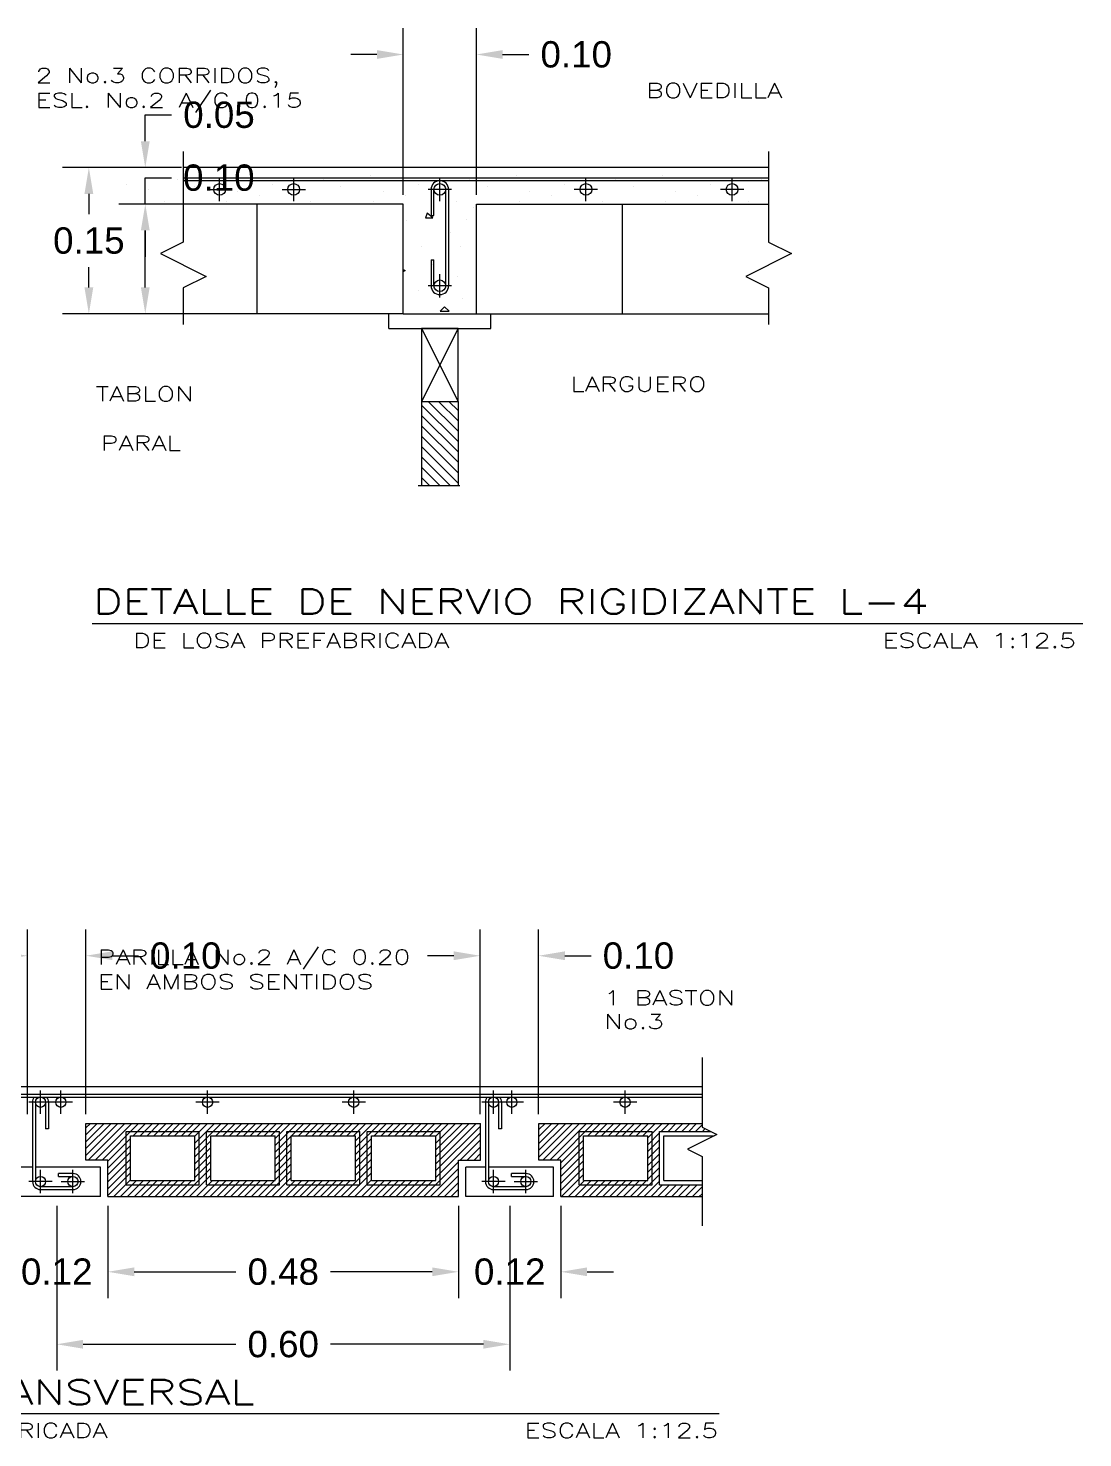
# Model space of a CAD drawing. Header units: inches. Extents: x -370 to 18, y -197 to 199.
# Drawn here: x -233.92 to -226.7, y 4.38 to 14.02 of the extents above; entities that cross this region are included whole.
import ezdxf
from ezdxf.enums import TextEntityAlignment as Align

# ---------------------------------------------------------------- set-up
doc = ezdxf.new("R2010")
doc.units = ezdxf.units.IN
doc.header["$MEASUREMENT"] = 0
doc.header["$PDMODE"] = 34
doc.header["$PDSIZE"] = 0.2
for name, color, linetype in [('ANNOBJ', 2, 'Continuous'), ('COTAS', 1, 'Continuous'), ('DETALLE', 1, 'Continuous'), ('DETALLE1', 1, 'Continuous'), ('DETALLE2', 1, 'Continuous'), ('NOTAS', 4, 'Continuous'), ('ROTULACION', 2, 'Continuous'), ('ROTULADO', 4, 'Continuous'), ('Textos', 2, 'Continuous'), ('XFINE', 1, 'Continuous')]:
    doc.layers.add(name, color=color, linetype=linetype)
doc.styles.add('HAND', font='ROMANS.shx', dxfattribs={"width": 1.35})
doc.styles.add('ROMANS', font='romans.shx', dxfattribs={"width": 1.35})
doc.styles.get("Standard").update_dxf_attribs({"font": 'arial.ttf'})
doc.dimstyles.get("Standard").update_dxf_attribs({"dimtxt": 0.18, "dimasz": 0.18, "dimexe": 0.18, "dimexo": 0.0625, "dimgap": 0.09, "dimtad": 0, "dimtih": 1, "dimtoh": 1, "dimdec": 4, "dimzin": 0, "dimdsep": 46, "dimtxsty": 'Standard', "dimcen": 0.09, "dimadec": 0, "dimazin": 0, "dimtfac": 1, "dimtdec": 4, "dimtofl": 0, "dimtmove": 0, "dimatfit": 3, "dimfxl": 1, "dimtolj": 1, "dimtzin": 0, "dimarcsym": 0})
pattern_1 = [(45, (-249.736566, 36.052147), (-0.023567975, 0.023567975), [])]

# ---------------------------------------------------------------- blocks, each defined once
blk = doc.blocks.new('*X535')
at = {"color": 0}
for p, q in [((94.02, 124.2), (94.02, 124.2)), ((94.66, 124.26), (94.66, 124.26)), ((96.02, 124.2), (96.02, 124.2)), ((96.66, 124.26), (96.66, 124.26)), ((98.02, 124.2), (98.02, 124.2)), ((98.66, 124.26), (98.66, 124.26)), ((100.02, 124.2), (100.02, 124.2)), ((100.66, 124.26), (100.66, 124.26)), ((102.02, 124.2), (102.02, 124.2)), ((93.32, 124.14), (93.32, 124.14)), ((93.62, 124.06), (93.62, 124.06)), ((94.26, 124.1), (94.26, 124.1)), ((94.84, 124.04), (94.84, 124.04)), ((95.14, 123.98), (95.14, 123.98)), ((95.32, 124.14), (95.32, 124.14)), ((95.62, 124.06), (95.62, 124.06)), ((96.26, 124.1), (96.26, 124.1)), ((96.84, 124.04), (96.84, 124.04)), ((97.14, 123.98), (97.14, 123.98)), ((97.32, 124.14), (97.32, 124.14)), ((97.62, 124.06), (97.62, 124.06)), ((98.26, 124.1), (98.26, 124.1)), ((98.84, 124.04), (98.84, 124.04)), ((99.14, 123.98), (99.14, 123.98)), ((99.32, 124.14), (99.32, 124.14)), ((99.62, 124.06), (99.62, 124.06)), ((100.26, 124.1), (100.26, 124.1)), ((100.84, 124.04), (100.84, 124.04)), ((101.14, 123.98), (101.14, 123.98)), ((101.32, 124.14), (101.32, 124.14)), ((101.62, 124.06), (101.62, 124.06)), ((93.84, 123.9), (93.84, 123.9)), ((94.7, 123.9), (94.7, 123.9)), ((95.84, 123.9), (95.84, 123.9)), ((96.7, 123.9), (96.7, 123.9)), ((97.84, 123.9), (97.84, 123.9)), ((98.08, 123.82), (98.08, 123.82)), ((98.7, 123.9), (98.7, 123.9)), ((99.84, 123.9), (99.84, 123.9)), ((100.7, 123.9), (100.7, 123.9)), ((101.84, 123.9), (101.84, 123.9)), ((97.16, 123.64), (97.16, 123.64)), ((97.44, 123.74), (97.42, 123.68)), ((97.42, 123.68), (97.52, 123.68)), ((97.52, 123.68), (97.44, 123.74)), ((97.98, 123.66), (97.98, 123.66)), ((97.76, 123.48), (97.76, 123.48)), ((97.36, 123.28), (97.36, 123.28)), ((97.9, 123.28), (97.9, 123.28)), ((97.52, 123.04), (97.52, 123.04)), ((97.114, 122.97), (97.14, 122.96)), ((97.14, 122.96), (97.114, 122.941)), ((97.86, 122.88), (97.86, 122.88)), ((97.32, 122.68), (97.32, 122.68)), ((97.68, 122.46), (97.62, 122.4)), ((97.74, 122.4), (97.68, 122.46)), ((97.92, 122.58), (97.92, 122.58)), ((97.62, 122.4), (97.74, 122.4))]:
    blk.add_line(p, q, dxfattribs=at)
blk = doc.blocks.new('*D549')
at = {"layer": 'COTAS', "color": 0, "lineweight": -2, "transparency": 16777216}
for p, q in [((-233.7242, 5.9635), (-233.7242, 4.836)), ((-230.6245, 5.9635), (-230.6245, 4.836)), ((-233.5442, 5.016), (-232.4978, 5.016)), ((-230.8045, 5.016), (-231.8509, 5.016))]:
    blk.add_line(p, q, dxfattribs=at)
at = {"layer": 'COTAS', "color": 0, "transparency": 16777216}
for points in [[(-233.5442, 5.046), (-233.5442, 4.986), (-233.7242, 5.016)], [(-230.8045, 5.046), (-230.8045, 4.986), (-230.6245, 5.016)]]:
    blk.add_solid(points, dxfattribs=at)
at = {"layer": 'DEFPOINTS', "color": 0, "transparency": 16777216}
for p in [(-233.7242, 6.026), (-230.6245, 6.026), (-230.6245, 5.016)]:
    blk.add_point(p, dxfattribs=at)
at = {"layer": 'COTAS', "color": 0, "transparency": 16777216, "insert": (-232.1743, 5.016), "char_height": 0.18, "attachment_point": 5}
blk.add_mtext('\\A1;0.60', dxfattribs=at)
blk = doc.blocks.new('*D550')
at = {"layer": 'COTAS', "color": 0, "lineweight": -2, "transparency": 16777216}
for p, q in [((-233.3742, 5.9135), (-233.3742, 5.3315)), ((-230.9744, 5.9135), (-230.9744, 5.3315)), ((-233.1942, 5.5115), (-232.4983, 5.5115)), ((-231.1544, 5.5115), (-231.8504, 5.5115))]:
    blk.add_line(p, q, dxfattribs=at)
at = {"layer": 'COTAS', "color": 0, "transparency": 16777216}
for points in [[(-233.1942, 5.5415), (-233.1942, 5.4815), (-233.3742, 5.5115)], [(-231.1544, 5.5415), (-231.1544, 5.4815), (-230.9744, 5.5115)]]:
    blk.add_solid(points, dxfattribs=at)
at = {"layer": 'DEFPOINTS', "color": 0, "transparency": 16777216}
for p in [(-233.3742, 5.976), (-230.9744, 5.976), (-230.9744, 5.5115)]:
    blk.add_point(p, dxfattribs=at)
at = {"layer": 'COTAS', "color": 0, "transparency": 16777216, "insert": (-232.1743, 5.5115), "char_height": 0.18, "attachment_point": 5}
blk.add_mtext('\\A1;0.48', dxfattribs=at)
blk = doc.blocks.new('*D555')
at = {"layer": 'COTAS', "color": 0, "lineweight": -2, "transparency": 16777216}
for p, q in [((-234.0742, 5.9635), (-234.0742, 5.3315)), ((-233.3742, 5.9635), (-233.3742, 5.3315)), ((-234.2542, 5.5115), (-234.4342, 5.5115)), ((-233.1942, 5.5115), (-233.0142, 5.5115))]:
    blk.add_line(p, q, dxfattribs=at)
at = {"layer": 'COTAS', "color": 0, "transparency": 16777216}
for points in [[(-234.2542, 5.5415), (-234.2542, 5.4815), (-234.0742, 5.5115)], [(-233.1942, 5.5415), (-233.1942, 5.4815), (-233.3742, 5.5115)]]:
    blk.add_solid(points, dxfattribs=at)
at = {"layer": 'DEFPOINTS', "color": 0, "transparency": 16777216}
for p in [(-234.0742, 6.026), (-233.3742, 6.026), (-233.3742, 5.5115)]:
    blk.add_point(p, dxfattribs=at)
at = {"layer": 'COTAS', "color": 0, "transparency": 16777216, "insert": (-233.7242, 5.5115), "char_height": 0.18, "attachment_point": 5}
blk.add_mtext('\\A1;0.12', dxfattribs=at)
blk = doc.blocks.new('*D558')
at = {"layer": 'COTAS', "color": 0, "lineweight": -2, "transparency": 16777216}
for p, q in [((-233.9242, 6.5884), (-233.9242, 7.8529)), ((-233.5242, 6.5884), (-233.5242, 7.8529)), ((-234.1042, 7.6729), (-234.2842, 7.6729)), ((-233.3442, 7.6729), (-233.1642, 7.6729))]:
    blk.add_line(p, q, dxfattribs=at)
at = {"layer": 'COTAS', "color": 0, "transparency": 16777216}
for points in [[(-234.1042, 7.7029), (-234.1042, 7.6429), (-233.9242, 7.6729)], [(-233.3442, 7.7029), (-233.3442, 7.6429), (-233.5242, 7.6729)]]:
    blk.add_solid(points, dxfattribs=at)
at = {"layer": 'DEFPOINTS', "color": 0, "transparency": 16777216}
for p in [(-233.5242, 7.6729), (-233.9242, 6.5259), (-233.5242, 6.5259)]:
    blk.add_point(p, dxfattribs=at)
at = {"layer": 'COTAS', "color": 0, "transparency": 16777216, "insert": (-232.8407, 7.6729), "char_height": 0.18, "attachment_point": 5}
blk.add_mtext('\\A1;0.10', dxfattribs=at)
blk = doc.blocks.new('*D561')
at = {"layer": 'COTAS', "color": 0, "lineweight": -2, "transparency": 16777216}
for p, q in [((-230.8272, 6.5884), (-230.8272, 7.8529)), ((-230.4272, 6.5884), (-230.4272, 7.8529)), ((-231.0072, 7.6729), (-231.1872, 7.6729)), ((-230.2472, 7.6729), (-230.0672, 7.6729))]:
    blk.add_line(p, q, dxfattribs=at)
at = {"layer": 'COTAS', "color": 0, "transparency": 16777216}
for points in [[(-231.0072, 7.7029), (-231.0072, 7.6429), (-230.8272, 7.6729)], [(-230.2472, 7.7029), (-230.2472, 7.6429), (-230.4272, 7.6729)]]:
    blk.add_solid(points, dxfattribs=at)
at = {"layer": 'DEFPOINTS', "color": 0, "transparency": 16777216}
for p in [(-230.4272, 7.6729), (-230.8272, 6.5259), (-230.4272, 6.5259)]:
    blk.add_point(p, dxfattribs=at)
at = {"layer": 'COTAS', "color": 0, "transparency": 16777216, "insert": (-229.7437, 7.6729), "char_height": 0.18, "attachment_point": 5}
blk.add_mtext('\\A1;0.10', dxfattribs=at)
blk = doc.blocks.new('*D562')
at = {"layer": 'COTAS', "color": 0, "lineweight": -2, "transparency": 16777216}
for p, q in [((-230.9744, 5.9635), (-230.9744, 5.3315)), ((-230.2745, 5.9635), (-230.2745, 5.3315)), ((-231.1544, 5.5115), (-231.3344, 5.5115)), ((-230.0945, 5.5115), (-229.9145, 5.5115))]:
    blk.add_line(p, q, dxfattribs=at)
at = {"layer": 'COTAS', "color": 0, "transparency": 16777216}
for points in [[(-231.1544, 5.5415), (-231.1544, 5.4815), (-230.9744, 5.5115)], [(-230.0945, 5.5415), (-230.0945, 5.4815), (-230.2745, 5.5115)]]:
    blk.add_solid(points, dxfattribs=at)
at = {"layer": 'DEFPOINTS', "color": 0, "transparency": 16777216}
for p in [(-230.9744, 6.026), (-230.2745, 6.026), (-230.2745, 5.5115)]:
    blk.add_point(p, dxfattribs=at)
at = {"layer": 'COTAS', "color": 0, "transparency": 16777216, "insert": (-230.6245, 5.5115), "char_height": 0.18, "attachment_point": 5}
blk.add_mtext('\\A1;0.12', dxfattribs=at)
blk = doc.blocks.new('*D565')
at = {"layer": 'COTAS', "color": 0, "lineweight": -2, "transparency": 16777216}
for p, q in [((-233.1182, 13.2427), (-233.1182, 13.4227)), ((-233.1182, 13.4227), (-232.9382, 13.4227)), ((-232.8713, 13.0627), (-233.2982, 13.0627)), ((-232.7553, 12.8127), (-233.2982, 12.8127)), ((-233.1182, 12.6327), (-233.1182, 12.4527))]:
    blk.add_line(p, q, dxfattribs=at)
at = {"layer": 'COTAS', "color": 0, "transparency": 16777216}
for points in [[(-233.1482, 13.2427), (-233.0882, 13.2427), (-233.1182, 13.0627)], [(-233.1482, 12.6327), (-233.0882, 12.6327), (-233.1182, 12.8127)]]:
    blk.add_solid(points, dxfattribs=at)
at = {"layer": 'DEFPOINTS', "color": 0, "transparency": 16777216}
for p in [(-233.1182, 13.0627), (-232.8088, 13.0627), (-232.6928, 12.8127)]:
    blk.add_point(p, dxfattribs=at)
at = {"layer": 'COTAS', "color": 0, "transparency": 16777216, "insert": (-232.6138, 13.4227), "char_height": 0.18, "attachment_point": 5}
blk.add_mtext('\\A1;0.05', dxfattribs=at)
blk = doc.blocks.new('*D566')
at = {"layer": 'COTAS', "color": 0, "lineweight": -2, "transparency": 16777216}
for p, q in [((-233.1182, 12.8127), (-233.1182, 12.9927)), ((-233.1182, 12.9927), (-232.9382, 12.9927)), ((-232.7553, 12.8127), (-233.2982, 12.8127)), ((-233.1182, 12.2428), (-233.1182, 12.6327)), ((-232.7982, 12.0628), (-233.2982, 12.0628))]:
    blk.add_line(p, q, dxfattribs=at)
at = {"layer": 'COTAS', "color": 0, "transparency": 16777216}
for points in [[(-233.1482, 12.6327), (-233.0882, 12.6327), (-233.1182, 12.8127)], [(-233.1482, 12.2428), (-233.0882, 12.2428), (-233.1182, 12.0628)]]:
    blk.add_solid(points, dxfattribs=at)
at = {"layer": 'DEFPOINTS', "color": 0, "transparency": 16777216}
for p in [(-233.1182, 12.8127), (-232.6928, 12.8127), (-232.7357, 12.0628)]:
    blk.add_point(p, dxfattribs=at)
at = {"layer": 'COTAS', "color": 0, "transparency": 16777216, "insert": (-232.6147, 12.9927), "char_height": 0.18, "attachment_point": 5}
blk.add_mtext('\\A1;0.10', dxfattribs=at)
blk = doc.blocks.new('*D567')
at = {"layer": 'COTAS', "color": 0, "lineweight": -2, "transparency": 16777216}
for p, q in [((-233.1807, 13.0627), (-233.6842, 13.0627)), ((-233.5042, 12.8827), (-233.5042, 12.7446)), ((-233.5042, 12.2428), (-233.5042, 12.3808)), ((-233.1807, 12.0628), (-233.6842, 12.0628))]:
    blk.add_line(p, q, dxfattribs=at)
at = {"layer": 'COTAS', "color": 0, "transparency": 16777216}
for points in [[(-233.5342, 12.8827), (-233.4742, 12.8827), (-233.5042, 13.0627)], [(-233.5342, 12.2428), (-233.4742, 12.2428), (-233.5042, 12.0628)]]:
    blk.add_solid(points, dxfattribs=at)
at = {"layer": 'DEFPOINTS', "color": 0, "transparency": 16777216}
for p in [(-233.5042, 13.0627), (-233.1182, 13.0627), (-233.1182, 12.0628)]:
    blk.add_point(p, dxfattribs=at)
at = {"layer": 'COTAS', "color": 0, "transparency": 16777216, "insert": (-233.5042, 12.5627), "char_height": 0.18, "attachment_point": 5}
blk.add_mtext('\\A1;0.15', dxfattribs=at)
blk = doc.blocks.new('*D568')
at = {"layer": 'COTAS', "color": 0, "lineweight": -2, "transparency": 16777216}
for p, q in [((-231.3527, 12.8752), (-231.3527, 14.0159)), ((-230.8527, 12.8752), (-230.8527, 14.0159)), ((-231.5327, 13.8359), (-231.7127, 13.8359)), ((-230.6727, 13.8359), (-230.4927, 13.8359))]:
    blk.add_line(p, q, dxfattribs=at)
at = {"layer": 'COTAS', "color": 0, "transparency": 16777216}
for points in [[(-231.5327, 13.8659), (-231.5327, 13.8059), (-231.3527, 13.8359)], [(-230.6727, 13.8659), (-230.6727, 13.8059), (-230.8527, 13.8359)]]:
    blk.add_solid(points, dxfattribs=at)
at = {"layer": 'DEFPOINTS', "color": 0, "transparency": 16777216}
for p in [(-230.8527, 13.8359), (-231.3527, 12.8127), (-230.8527, 12.8127)]:
    blk.add_point(p, dxfattribs=at)
at = {"layer": 'COTAS', "color": 0, "transparency": 16777216, "insert": (-230.1692, 13.8359), "char_height": 0.18, "attachment_point": 5}
blk.add_mtext('\\A1;0.10', dxfattribs=at)

msp = doc.modelspace()

# ---------------------------------------------------------------- hatches: boundary and pattern name
at = {"layer": 'COTAS'}
h = msp.add_hatch(dxfattribs=at)
h.set_pattern_fill('_U', color=256, scale=0.03333, angle=45, style=0, pattern_type=0)
h.set_pattern_definition(pattern_1)
h.paths.add_polyline_path([(-233.52421, 6.52593), (-233.52421, 6.27595), (-233.37422, 6.27595), (-233.37422, 6.02598), (-230.97445, 6.02598), (-230.97445, 6.27595), (-230.82446, 6.27595), (-230.82446, 6.52593)])
h.paths.add_polyline_path([(-231.64938, 6.47193), (-231.64938, 6.1053), (-232.14934, 6.1053), (-232.14934, 6.47193)], flags=16)
h.paths.add_polyline_path([(-231.67938, 6.44194), (-231.67938, 6.1353), (-232.11934, 6.1353), (-232.11934, 6.44194)], flags=0)
h.paths.add_polyline_path([(-232.19933, 6.47193), (-232.19933, 6.1053), (-232.69928, 6.1053), (-232.69928, 6.47193)], flags=16)
h.paths.add_polyline_path([(-231.59939, 6.47193), (-231.09944, 6.47193), (-231.09944, 6.1053), (-231.59939, 6.1053)], flags=16)
h.paths.add_polyline_path([(-232.22933, 6.44194), (-232.22933, 6.1353), (-232.66929, 6.1353), (-232.66929, 6.44194)], flags=0)
h.paths.add_polyline_path([(-231.56939, 6.44194), (-231.12943, 6.44194), (-231.12943, 6.1353), (-231.56939, 6.1353)], flags=0)
h.paths.add_polyline_path([(-232.74928, 6.47193), (-232.74928, 6.1053), (-233.24923, 6.1053), (-233.24923, 6.47193)], flags=16)
h.paths.add_polyline_path([(-232.77928, 6.44194), (-232.77928, 6.1353), (-233.21923, 6.1353), (-233.21923, 6.44194)], flags=0)
h.paths.add_polyline_path([(-232.14934, 6.47193), (-232.14934, 6.1053), (-231.64938, 6.1053), (-231.64938, 6.47193)], flags=16)
h.paths.add_polyline_path([(-232.69928, 6.47193), (-232.69928, 6.1053), (-232.19933, 6.1053), (-232.19933, 6.47193)], flags=0)
h.paths.add_polyline_path([(-231.59939, 6.47193), (-231.59939, 6.1053), (-231.09944, 6.1053), (-231.09944, 6.47193)], flags=16)
h.paths.add_polyline_path([(-233.24923, 6.47193), (-233.24923, 6.1053), (-232.74928, 6.1053), (-232.74928, 6.47193)], flags=16)
h = msp.add_hatch(dxfattribs=at)
h.set_pattern_fill('_U', color=256, scale=0.03333, angle=45, style=0, pattern_type=0)
h.set_pattern_definition(pattern_1)
h.paths.add_polyline_path([(-229.30758, 6.50093), (-229.30758, 6.52593), (-230.4245, 6.52593), (-230.4245, 6.27595), (-230.27452, 6.27595), (-230.27452, 6.02598), (-229.30758, 6.02598), (-229.30758, 6.1053), (-229.59958, 6.1053), (-229.59958, 6.47193), (-229.24959, 6.47193)])
h.paths.add_polyline_path([(-229.64958, 6.47193), (-229.64958, 6.1053), (-230.14953, 6.1053), (-230.14953, 6.47193)], flags=17)
h.paths.add_polyline_path([(-229.67957, 6.44194), (-229.67957, 6.1353), (-230.11953, 6.1353), (-230.11953, 6.44194)], flags=16)
h.paths.add_polyline_path([(-229.64958, 6.47193), (-230.14953, 6.47193), (-230.14953, 6.1053), (-229.64958, 6.1053)], flags=17)

# ---------------------------------------------------------------- linework, layer by layer
at = {"layer": 'ANNOBJ', "color": 1}
msp.add_line((-235.83225, 4.54296), (-229.19209, 4.54296), dxfattribs=at)
at = {"layer": 'DETALLE', "color": 1}
for p, q in [((-230.97771, 11.18844), (-231.22768, 11.43841)), ((-230.97771, 11.25914), (-231.18142, 11.46285)), ((-230.97771, 11.32985), (-231.11071, 11.46285)), ((-230.97771, 11.40055), (-231.04001, 11.46285)), ((-230.97771, 11.11773), (-231.22768, 11.36771)), ((-230.97771, 11.04703), (-231.22768, 11.29701)), ((-230.97771, 10.97633), (-231.22768, 11.2263)), ((-230.97771, 10.90562), (-231.22768, 11.1556)), ((-231.02964, 10.88685), (-231.22768, 11.08489)), ((-231.10034, 10.88685), (-231.22768, 11.01419)), ((-231.17105, 10.88685), (-231.22768, 10.94349))]:
    msp.add_line(p, q, dxfattribs=at)
at = {"layer": 'DETALLE1', "color": 6}
for p, q in [((-229.30758, 6.7759), (-235.04109, 6.7759)), ((-233.52421, 6.52593), (-230.82446, 6.52593)), ((-233.52421, 6.27595), (-233.52421, 6.52593)), ((-230.82446, 6.27595), (-230.82446, 6.52593)), ((-230.4245, 6.27595), (-230.4245, 6.52593)), ((-233.37422, 6.27595), (-233.52421, 6.27595)), ((-233.37422, 6.02598), (-233.37422, 6.27595)), ((-230.97445, 6.27595), (-230.82446, 6.27595)), ((-230.97445, 6.02598), (-230.97445, 6.27595)), ((-230.27452, 6.27595), (-230.4245, 6.27595)), ((-230.27452, 6.02598), (-230.27452, 6.27595))]:
    msp.add_line(p, q, dxfattribs=at)
at = {"layer": 'DETALLE1'}
for p, q in [((-233.83487, 6.59108), (-233.83487, 6.75107)), ((-233.69633, 6.59108), (-233.69633, 6.75107)), ((-232.69187, 6.59108), (-232.69187, 6.75107)), ((-231.69197, 6.59108), (-231.69197, 6.75107)), ((-230.73517, 6.59108), (-230.73517, 6.75107)), ((-230.61029, 6.59108), (-230.61029, 6.75107)), ((-229.83525, 6.59108), (-229.83525, 6.75107)), ((-235.04109, 6.72607), (-229.30758, 6.72607)), ((-233.75488, 6.67107), (-233.91486, 6.67107)), ((-233.61634, 6.67107), (-233.77632, 6.67107)), ((-232.61188, 6.67107), (-232.77186, 6.67107)), ((-231.61197, 6.67107), (-231.77196, 6.67107)), ((-230.65517, 6.67107), (-230.81516, 6.67107)), ((-230.5303, 6.67107), (-230.69029, 6.67107)), ((-229.75526, 6.67107), (-229.91524, 6.67107)), ((-233.83487, 6.04863), (-233.83487, 6.20862)), ((-233.6135, 6.04863), (-233.6135, 6.20862)), ((-230.73517, 6.04863), (-230.73517, 6.20862)), ((-230.5138, 6.04863), (-230.5138, 6.20862)), ((-233.75488, 6.12863), (-233.91486, 6.12863)), ((-233.6935, 6.12863), (-233.53351, 6.12863)), ((-230.65517, 6.12863), (-230.81516, 6.12863)), ((-230.59379, 6.12863), (-230.43381, 6.12863))]:
    msp.add_line(p, q, dxfattribs=at)
at = {"layer": 'DETALLE1', "color": 2}
for p, q in [((-235.04109, 6.70607), (-229.30758, 6.70607)), ((-233.88986, 6.67107), (-233.88986, 6.12863)), ((-233.79987, 6.67107), (-233.79987, 6.48821)), ((-230.79016, 6.67107), (-230.79016, 6.12863)), ((-230.70017, 6.67107), (-230.70017, 6.48821)), ((-230.4245, 6.52593), (-229.30758, 6.52593)), ((-232.77928, 6.1353), (-232.77928, 6.44194)), ((-232.22933, 6.1353), (-232.22933, 6.44194)), ((-231.67938, 6.1353), (-231.67938, 6.44194)), ((-231.12943, 6.1353), (-231.12943, 6.44194)), ((-229.67957, 6.1353), (-229.67957, 6.44194)), ((-233.71152, 6.16362), (-233.71152, 6.18362)), ((-230.61182, 6.16362), (-230.61182, 6.18362)), ((-233.6135, 6.09363), (-233.83487, 6.09363)), ((-233.71152, 6.16362), (-233.6135, 6.16362)), ((-233.21923, 6.1353), (-232.77928, 6.1353)), ((-232.66929, 6.1353), (-232.22933, 6.1353)), ((-232.11934, 6.1353), (-231.67938, 6.1353)), ((-231.56939, 6.1353), (-231.12943, 6.1353)), ((-230.5138, 6.09363), (-230.73517, 6.09363)), ((-230.61182, 6.16362), (-230.5138, 6.16362)), ((-230.11953, 6.1353), (-229.67957, 6.1353)), ((-229.56958, 6.1353), (-229.30758, 6.1353))]:
    msp.add_line(p, q, dxfattribs=at)
at = {"layer": 'DETALLE1', "color": 1}
for p, q in [((-233.86987, 6.67107), (-233.86987, 6.12863)), ((-233.77988, 6.67107), (-233.77988, 6.48821)), ((-230.77016, 6.67107), (-230.77016, 6.12863)), ((-230.68017, 6.67107), (-230.68017, 6.48821)), ((-233.77988, 6.48821), (-233.79987, 6.48821)), ((-232.74928, 6.1053), (-232.74928, 6.47193)), ((-232.19933, 6.1053), (-232.19933, 6.47193)), ((-231.64938, 6.1053), (-231.64938, 6.47193)), ((-231.09944, 6.1053), (-231.09944, 6.47193)), ((-230.68017, 6.48821), (-230.70017, 6.48821)), ((-229.64958, 6.1053), (-229.64958, 6.47193)), ((-233.21923, 6.44194), (-232.77928, 6.44194)), ((-233.21923, 6.1353), (-233.21923, 6.44194)), ((-232.66929, 6.44194), (-232.22933, 6.44194)), ((-232.66929, 6.1353), (-232.66929, 6.44194)), ((-232.11934, 6.44194), (-231.67938, 6.44194)), ((-232.11934, 6.1353), (-232.11934, 6.44194)), ((-231.56939, 6.44194), (-231.12943, 6.44194)), ((-231.56939, 6.1353), (-231.56939, 6.44194)), ((-230.11953, 6.44194), (-229.67957, 6.44194)), ((-230.11953, 6.1353), (-230.11953, 6.44194)), ((-229.56958, 6.44194), (-229.22559, 6.44194)), ((-229.56958, 6.1353), (-229.56958, 6.44194)), ((-233.6135, 6.18362), (-233.71152, 6.18362)), ((-230.5138, 6.18362), (-230.61182, 6.18362)), ((-233.83487, 6.07363), (-233.6135, 6.07363)), ((-233.24923, 6.1053), (-232.74928, 6.1053)), ((-232.69928, 6.1053), (-232.19933, 6.1053)), ((-232.14934, 6.1053), (-231.64938, 6.1053)), ((-231.59939, 6.1053), (-231.09944, 6.1053)), ((-230.73517, 6.07363), (-230.5138, 6.07363)), ((-230.14953, 6.1053), (-229.64958, 6.1053)), ((-229.59958, 6.1053), (-229.30758, 6.1053))]:
    msp.add_line(p, q, dxfattribs=at)
at = {"layer": 'DETALLE1', "color": 3}
for p, q in [((-233.24923, 6.47193), (-232.74928, 6.47193)), ((-233.24923, 6.1053), (-233.24923, 6.47193)), ((-232.69928, 6.47193), (-232.19933, 6.47193)), ((-232.69928, 6.1053), (-232.69928, 6.47193)), ((-232.14934, 6.47193), (-231.64938, 6.47193)), ((-232.14934, 6.1053), (-232.14934, 6.47193)), ((-231.59939, 6.47193), (-231.09944, 6.47193)), ((-231.59939, 6.1053), (-231.59939, 6.47193)), ((-230.14953, 6.47193), (-229.64958, 6.47193)), ((-230.14953, 6.1053), (-230.14953, 6.47193)), ((-229.59958, 6.47193), (-229.24959, 6.47193)), ((-229.59958, 6.1053), (-229.59958, 6.47193)), ((-233.88986, 6.22596), (-234.02416, 6.22596))]:
    msp.add_line(p, q, dxfattribs=at)
at = {"layer": 'DETALLE1', "color": 5}
for p, q in [((-233.42422, 6.22596), (-233.86487, 6.22596)), ((-233.42422, 6.02598), (-233.42422, 6.22596)), ((-230.79016, 6.22596), (-230.92445, 6.22596)), ((-230.92445, 6.02598), (-230.92445, 6.22596)), ((-230.32451, 6.22596), (-230.76516, 6.22596)), ((-230.32451, 6.02598), (-230.32451, 6.22596)), ((-233.42422, 6.02598), (-234.02416, 6.02598)), ((-230.32451, 6.02598), (-230.92445, 6.02598))]:
    msp.add_line(p, q, dxfattribs=at)
at = {"layer": 'DETALLE1', "color": 4}
for p, q in [((-233.37422, 6.02598), (-230.97445, 6.02598)), ((-230.27452, 6.02598), (-229.30758, 6.02598))]:
    msp.add_line(p, q, dxfattribs=at)
at = {"layer": 'DETALLE1', "color": 3}
for centre in [(-233.83487, 6.67107), (-233.69633, 6.67107), (-232.69187, 6.67107), (-231.69197, 6.67107), (-230.73517, 6.67107), (-230.61029, 6.67107), (-229.83525, 6.67107), (-233.83487, 6.12863), (-233.6135, 6.12863), (-230.73517, 6.12863), (-230.5138, 6.12863)]:
    msp.add_circle(centre, 0.035, dxfattribs=at)
at = {"layer": 'DETALLE1', "color": 2}
for centre, start, end in [((-233.83487, 6.67107), 140.478804, 180), ((-233.83487, 6.67107), 0, 39.521196), ((-230.73517, 6.67107), 140.478804, 180), ((-230.73517, 6.67107), 0, 39.521196), ((-233.83487, 6.12863), 180, 270), ((-230.73517, 6.12863), 180, 270)]:
    msp.add_arc(centre, 0.05499, start, end, dxfattribs=at)
at = {"layer": 'DETALLE1', "color": 1}
for centre in [(-233.6135, 6.12863), (-230.5138, 6.12863)]:
    msp.add_arc(centre, 0.05499, 270, 90, dxfattribs=at)
at = {"layer": 'DETALLE2', "color": 6}
for p, q in [((-228.85357, 13.0627), (-232.85882, 13.0627)), ((-231.35267, 12.81272), (-232.85882, 12.81272)), ((-231.35267, 12.06279), (-231.35267, 12.81272)), ((-230.85272, 12.81272), (-228.85357, 12.81272)), ((-230.85272, 12.06279), (-230.85272, 12.81272)), ((-231.35267, 12.06279), (-230.85272, 12.06279))]:
    msp.add_line(p, q, dxfattribs=at)
at = {"layer": 'DETALLE2'}
for p, q in [((-232.85882, 12.99317), (-228.85357, 12.99317)), ((-232.6095, 12.83319), (-232.6095, 12.99317)), ((-232.1026, 12.83319), (-232.1026, 12.99317)), ((-231.1027, 12.83319), (-231.1027, 12.99317)), ((-230.10279, 12.83319), (-230.10279, 12.99317)), ((-229.10289, 12.83319), (-229.10289, 12.99317)), ((-232.6895, 12.91318), (-232.52951, 12.91318)), ((-232.18259, 12.91318), (-232.02261, 12.91318)), ((-231.0227, 12.91318), (-231.18269, 12.91318)), ((-231.16269, 12.91318), (-231.16269, 12.73541)), ((-231.0627, 12.25413), (-231.0627, 12.91318)), ((-230.0228, 12.91318), (-230.18278, 12.91318)), ((-229.02289, 12.91318), (-229.18288, 12.91318)), ((-231.16269, 12.73541), (-231.14269, 12.73541)), ((-231.16269, 12.4319), (-231.16269, 12.25413)), ((-231.16269, 12.4319), (-231.14269, 12.4319)), ((-231.0227, 12.25413), (-231.18269, 12.25413)), ((-231.1027, 12.17413), (-231.1027, 12.33412)), ((-231.35267, 12.06279), (-232.85882, 12.06279)), ((-230.85272, 12.06279), (-228.85357, 12.06279)), ((-231.22768, 11.9628), (-230.97771, 11.46285)), ((-230.97771, 11.9628), (-231.22768, 11.46285)), ((-231.22768, 11.46285), (-231.22768, 10.88685)), ((-230.97771, 11.46285), (-230.97771, 10.88685))]:
    msp.add_line(p, q, dxfattribs=at)
at = {"layer": 'DETALLE2', "color": 2}
for p, q in [((-232.85882, 12.97318), (-228.85357, 12.97318)), ((-231.14269, 12.73541), (-231.14269, 12.91318)), ((-231.0427, 12.91318), (-231.0427, 12.25413)), ((-232.35258, 12.06279), (-232.35258, 12.81272)), ((-229.85282, 12.06279), (-229.85282, 12.81272)), ((-231.14269, 12.25413), (-231.14269, 12.4319))]:
    msp.add_line(p, q, dxfattribs=at)
at = {"layer": 'DETALLE2', "color": 3}
for p, q in [((-231.35267, 12.06279), (-231.45266, 12.06279)), ((-231.45266, 11.9628), (-231.45266, 12.06279)), ((-230.85272, 12.06279), (-230.75273, 12.06279)), ((-230.75273, 11.9628), (-230.75273, 12.06279)), ((-231.45266, 11.9628), (-230.75273, 11.9628)), ((-230.97771, 11.9628), (-231.22768, 11.9628)), ((-231.22768, 11.9628), (-231.22768, 11.46285)), ((-230.97771, 11.46285), (-230.97771, 11.9628)), ((-231.22768, 11.46285), (-230.97771, 11.46285))]:
    msp.add_line(p, q, dxfattribs=at)
for centre in [(-232.6095, 12.91318), (-232.1026, 12.91318), (-231.1027, 12.91318), (-230.10279, 12.91318), (-229.10289, 12.91318), (-231.1027, 12.25413)]:
    msp.add_circle(centre, 0.04, dxfattribs=at)
at = {"layer": 'DETALLE2', "color": 2}
for centre, start, end in [((-231.1027, 12.91318), 0, 180), ((-231.1027, 12.25413), 180, 0)]:
    msp.add_arc(centre, 0.05999, start, end, dxfattribs=at)
at = {"layer": 'NOTAS', "color": 1}
msp.add_line((-230.96567, 10.88685), (-231.25094, 10.88685), dxfattribs=at)
at = {"layer": 'ROTULACION'}
for p, q in [((-232.85882, 13.17333), (-232.85882, 12.55216)), ((-228.85357, 13.17333), (-228.85357, 12.55216)), ((-232.85882, 12.55216), (-233.01506, 12.47405)), ((-228.85357, 12.55216), (-228.69733, 12.47405)), ((-233.01506, 12.47405), (-232.70259, 12.31781)), ((-228.69733, 12.47405), (-229.0098, 12.31781)), ((-232.70259, 12.31781), (-232.85882, 12.23969)), ((-229.0098, 12.31781), (-228.85357, 12.23969)), ((-232.85882, 12.23969), (-232.85882, 11.98972)), ((-228.85357, 12.23969), (-228.85357, 11.98972))]:
    msp.add_line(p, q, dxfattribs=at)
for points in [[(-231.10735, 12.9341, 0, 0.04166, 0), (-231.18512, 13.03195, 0, 0, 0), (-231.63609, 13.59933, 0, 0, 0), (-231.73562, 13.59933, 0, 0, 0), (-231.73569, 13.59933, 0, 0, 0)], [(-230.29602, 12.63339, 0, 0.04166, 0), (-230.26706, 12.75497, 0, 0, 0), (-230.06812, 13.59022, 0, 0, 0), (-229.74905, 13.59022, 0, 0, 0), (-229.74898, 13.59022, 0, 0, 0)], [(-231.4173, 11.94994, 0, 0.04166, 0), (-231.52933, 11.89451, 0, 0, 0), (-232.3198, 11.50342, 0, 0, 0), (-232.67606, 11.50342, 0, 0, 0), (-232.67613, 11.50342, 0, 0, 0)], [(-230.98884, 11.57632, 0, 0.04166, 0), (-230.86386, 11.57632, 0, 0, 0), (-230.30514, 11.57632, 0, 0, 0), (-230.30506, 11.57632, 0, 0, 0)], [(-231.22586, 11.16625, 0, 0.04166, 0), (-231.35085, 11.16625, 0, 0, 0), (-232.831, 11.16625, 0, 0, 0), (-232.83107, 11.16625, 0, 0, 0)], [(-233.698, 6.70974, 0, 0.04166, 0), (-233.77094, 6.81124, 0, 0, 0), (-234.16292, 7.35674, 0, 0, 0), (-234.25529, 7.35674, 0, 0, 0), (-234.25537, 7.35674, 0, 0, 0)], [(-231.264, 6.72796, 0, 0.04166, 0), (-231.30731, 6.84521, 0, 0, 0), (-231.48279, 7.32029, 0, 0, 0), (-231.70157, 7.32029, 0, 0, 0), (-231.70165, 7.32029, 0, 0, 0)], [(-230.60764, 6.67329, 0, 0.04166, 0), (-230.5681, 6.79186, 0, 0, 0), (-230.37974, 7.35674, 0, 0, 0), (-230.01509, 7.35674, 0, 0, 0), (-230.01502, 7.35674, 0, 0, 0)]]:
    msp.add_lwpolyline(points, format="xyseb", dxfattribs=at)
at = {"layer": 'Textos'}
msp.add_lwpolyline([(-229.30758, 6.97589), (-229.30758, 6.50093), (-229.20759, 6.45094), (-229.40757, 6.35095), (-229.30758, 6.30095), (-229.30758, 5.826)], dxfattribs=at)
at = {"layer": 'XFINE'}
msp.add_line((-233.48263, 9.94549), (-226.70278, 9.94549), dxfattribs=at)

# ---------------------------------------------------------------- block references
at = {"layer": 'NOTAS', "color": 1, "xscale": 0.4999522377988086, "yscale": 0.4999522377988086, "zscale": 0.4999522377988086}
msp.add_blockref('*X535', (-279.90506, -49.11416), dxfattribs=at)

# ---------------------------------------------------------------- texts
at = {"layer": 'NOTAS', "color": 2, "style": 'ROMANS', "width": 1.35}
for s, height, p in [('2 No.3 CORRIDOS,', 0.0999904, (-233.86893, 13.64169)), ('ESL. No.2 A/C 0.15', 0.0999904, (-233.86893, 13.47265)), ('LARGUERO', 0.09999, (-230.20977, 11.53236)), ('TABLON', 0.09999, (-233.45798, 11.46472)), ('PARAL', 0.09999, (-233.42347, 11.12834)), ('PARILLA No.2 A/C 0.20', 0.0999904, (-233.44419, 7.61405)), ('EN AMBOS SENTIDOS', 0.0999904, (-233.44419, 7.44501)), ('1 BASTON', 0.09999, (-229.97955, 7.33457)), ('No.3', 0.09999, (-229.97955, 7.17257))]:
    msp.add_text(s, height=height, dxfattribs=at).set_placement(p)
at = {"layer": 'NOTAS', "style": 'ROMANS', "width": 1.35}
for s, p in [('DE LOSA PREFABRICADA', (-231.03815, 9.77881)), ('ESCALA 1:12.5', (-226.74977, 9.77881)), ('DE LOSA PREFABRICADA', (-233.37657, 4.37628)), ('ESCALA 1:12.5', (-229.19844, 4.37628))]:
    msp.add_text(s, height=0.0999904, dxfattribs=at).set_placement(p, align=Align.RIGHT)
at = {"layer": 'ROTULACION', "style": 'ROMANS', "width": 1.35}
msp.add_text('BOVEDILLA', height=0.09999, dxfattribs=at).set_placement((-229.69143, 13.53995))
at = {"layer": 'ROTULADO', "color": 6, "style": 'HAND', "width": 1.35}
for s, p in [('DETALLE DE NERVIO RIGIDIZANTE L-4', (-233.47599, 10.01016)), ('SECCION TRANSVERSAL', (-235.8731, 4.60355))]:
    msp.add_text(s, height=0.1686915, dxfattribs=at).set_placement(p)

# ---------------------------------------------------------------- dimensions: what is measured, and where the dimension line sits
at = {"layer": 'COTAS', "color": 1}
for base, p1, p2, text, picture, middle in [((-230.85272, 13.83586), (-231.35267, 12.81272), (-230.85272, 12.81272), '0.10', '*D568', (-230.16925, 13.83586)), ((-233.52421, 7.67294), (-233.92417, 6.52593), (-233.52421, 6.52593), '0.10', '*D558', (-232.84073, 7.67294)), ((-230.4272, 7.67294), (-230.82717, 6.52593), (-230.4272, 6.52593), '0.10', '*D561', (-229.74373, 7.67294)), ((-233.37422, 5.51155), (-234.07415, 6.02598), (-233.37422, 6.02598), '0.12', '*D555', (-233.72419, 5.51155)), ((-230.62448, 5.01598), (-233.72419, 6.02598), (-230.62448, 6.02598), '0.60', '*D549', (-232.17433, 5.01598)), ((-230.27452, 5.51155), (-230.97445, 6.02598), (-230.27452, 6.02598), '0.12', '*D562', (-230.62448, 5.51155)), ((-230.97445, 5.51155), (-233.37422, 5.97598), (-230.97445, 5.97598), '0.48', '*D550', (-232.17433, 5.51155))]:
    dim = msp.add_linear_dim(base=base, p1=p1, p2=p2, text=text, dimstyle='Standard', dxfattribs=at)
    dim.commit()
    dim.dimension.update_dxf_attribs({"geometry": picture, "text_midpoint": middle})
for base, p1, p2, text, picture, middle in [((-233.11821, 13.0627), (-232.69281, 12.81272), (-232.80883, 13.0627), '0.05', '*D565', (-232.61376, 13.4227)), ((-233.11821, 12.81272), (-232.7357, 12.06279), (-232.69281, 12.81272), '0.10', '*D566', (-232.61474, 12.99272)), ((-233.50416, 13.0627), (-233.11821, 12.06279), (-233.11821, 13.0627), '0.15', '*D567', (-233.50416, 12.56275))]:
    dim = msp.add_linear_dim(base=base, p1=p1, p2=p2, angle=90, text=text, dimstyle='Standard', dxfattribs=at)
    dim.commit()
    dim.dimension.update_dxf_attribs({"geometry": picture, "text_midpoint": middle})

doc.saveas('drawing.dxf')
